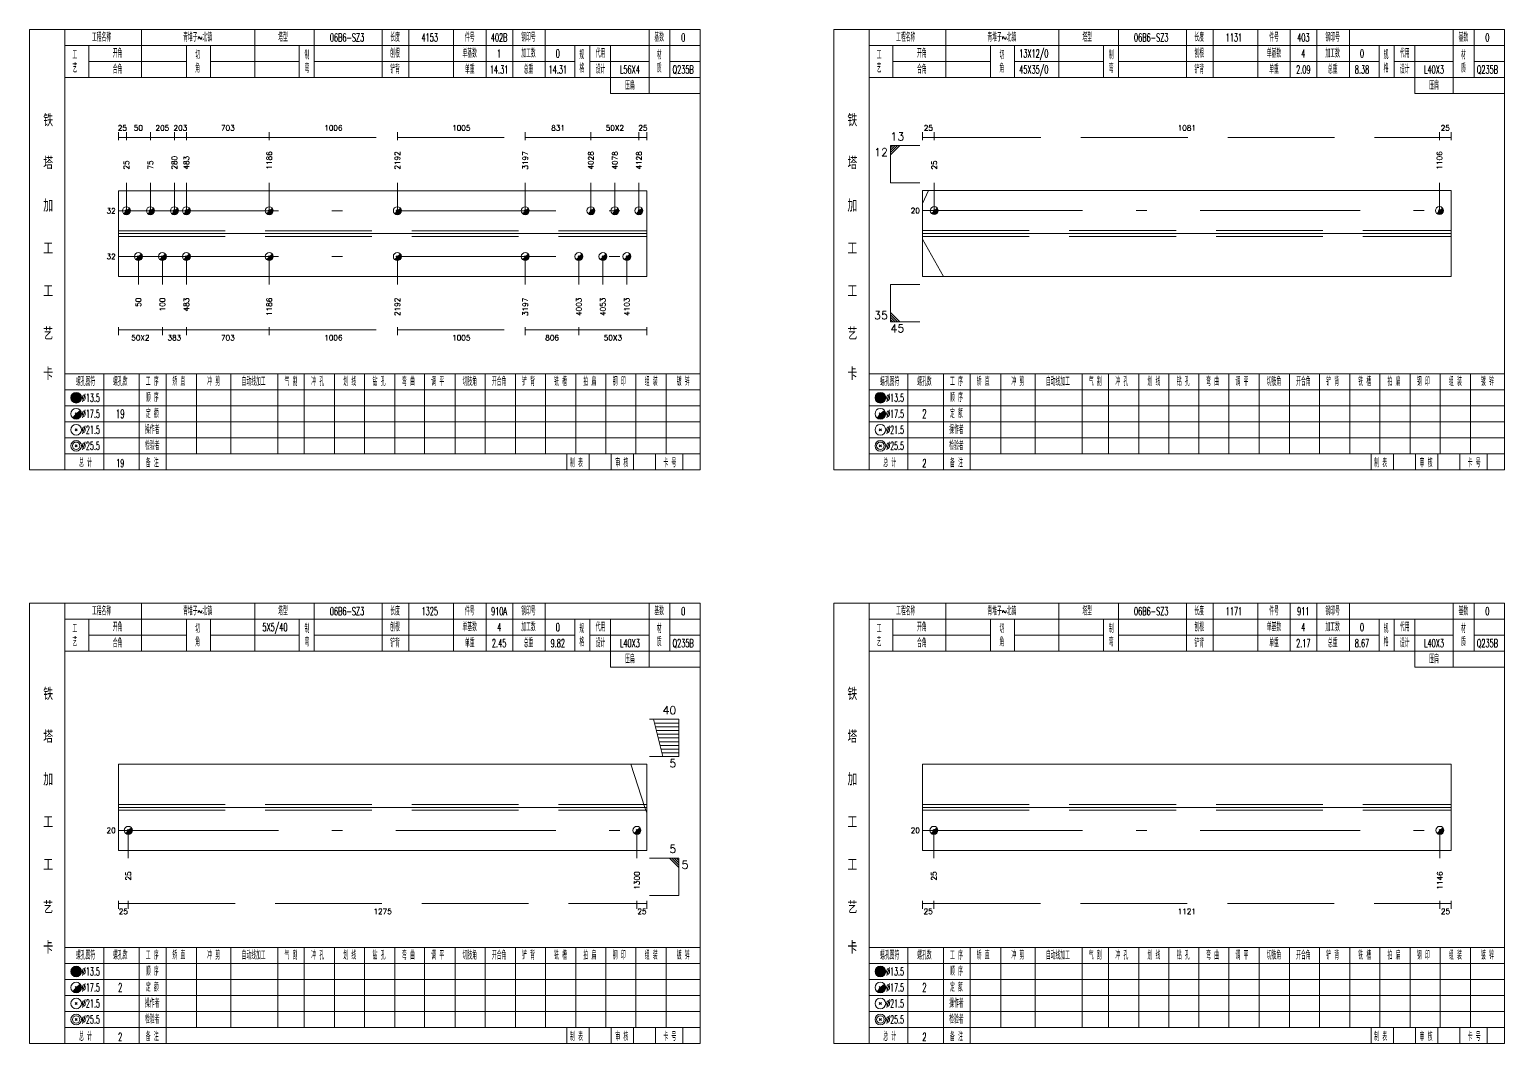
# Model space of a CAD drawing. Extents: x 0 to 30090, y 0 to 380.
# Drawn here: x 11755 to 12307, y 0 to 380 of the extents above; entities that cross this region are included whole.
import ezdxf
from ezdxf.enums import TextEntityAlignment as Align

# ---------------------------------------------------------------- set-up
doc = ezdxf.new("R2010")
doc.units = 0
doc.header["$LTSCALE"] = 20
doc.header["$MEASUREMENT"] = 0
doc.linetypes.add('一点画线', pattern=[5.2, 3, -1, 0.2, -1])
doc.linetypes.add('虚线', pattern=[2.75, 2, -0.75])
doc.layers.get('0').update_dxf_attribs({"linetype": 'CONTINUOUS', "lineweight": 25})
for name, color, linetype, lineweight in [('1', 7, 'CONTINUOUS', 25), ('4', 7, 'CONTINUOUS', 25), ('5', 7, 'CONTINUOUS', 25)]:
    doc.layers.add(name, color=color, linetype=linetype, lineweight=lineweight)
doc.styles.get("Standard").update_dxf_attribs({"font": 'simplex', "width": 0.7, "bigfont": 'gbhzfs.shx'})

# ---------------------------------------------------------------- blocks, each defined once
blk = doc.blocks.new('孔17.5')
at = {"layer": '5', "color": 7, "linetype": 'Continuous', "lineweight": 13}
for p, q in [((-0.2, -0.2), (0.2, 0.2)), ((-0.2, 0.2), (0.2, -0.2))]:
    blk.add_line(p, q, dxfattribs=at)
blk.add_circle((0, 0), 1, dxfattribs=at)
for radius in [0.9, 0.8, 0.7, 0.6, 0.5, 0.4, 0.3, 0.2, 0.1]:
    blk.add_arc((0, 0), radius, 225, 45, dxfattribs=at)

msp = doc.modelspace()

# ---------------------------------------------------------------- linework, layer by layer
at = {"color": 8, "linetype": '虚线', "lineweight": 9}
for p, q in [((11787.9, 338.5), (11787.9, 341.5)), ((11787.9, 339.5), (11790.9, 339.5)), ((11790.9, 338.5), (11790.9, 341.5)), ((11790.9, 338.5), (11790.9, 341.5)), ((11790.9, 339.5), (11799.9, 339.5)), ((11799.9, 338.5), (11799.9, 341.5)), ((11799.9, 338.5), (11799.9, 341.5)), ((11799.9, 339.5), (11808.9, 339.5)), ((11808.9, 338.5), (11808.9, 341.5)), ((11808.9, 338.5), (11808.9, 341.5)), ((11808.9, 339.5), (11813.4, 339.5)), ((11813.4, 338.5), (11813.4, 341.5)), ((11813.4, 338.5), (11813.4, 341.5)), ((11813.4, 339.5), (11844.47, 339.5)), ((11844.47, 338.5), (11844.47, 341.5)), ((11844.47, 338.5), (11844.47, 341.5)), ((11844.47, 339.5), (11892.46, 339.5)), ((11892.46, 338.5), (11892.46, 341.5)), ((11892.46, 338.5), (11892.46, 341.5)), ((11892.46, 339.5), (11940.4, 339.5)), ((11940.4, 338.5), (11940.4, 341.5)), ((11940.4, 338.5), (11940.4, 341.5)), ((11940.4, 339.5), (11965, 339.5)), ((11965, 338.5), (11965, 341.5)), ((11965, 338.5), (11965, 341.5)), ((11965, 339.5), (11983, 339.5)), ((11983, 338.5), (11983, 341.5)), ((11983, 338.5), (11983, 341.5)), ((11983, 339.5), (11986, 339.5)), ((11986, 338.5), (11986, 341.5)), ((12089.3, 338.5), (12089.3, 341.5)), ((12089.3, 339.5), (12093.68, 339.5)), ((12093.68, 338.5), (12093.68, 341.5)), ((12093.68, 338.5), (12093.68, 341.5)), ((12093.68, 339.5), (12283.02, 339.5)), ((12283.02, 338.5), (12283.02, 341.5)), ((12283.02, 338.5), (12283.02, 341.5)), ((12283.02, 339.5), (12287.4, 339.5)), ((12287.4, 338.5), (12287.4, 341.5)), ((11787.9, 268.5), (11787.9, 265.5)), ((11787.9, 267.5), (11804.4, 267.5)), ((11804.4, 268.5), (11804.4, 265.5)), ((11804.4, 268.5), (11804.4, 265.5)), ((11804.4, 267.5), (11813.4, 267.5)), ((11813.4, 268.5), (11813.4, 265.5)), ((11813.4, 268.5), (11813.4, 265.5)), ((11813.4, 267.5), (11844.47, 267.5)), ((11844.47, 268.5), (11844.47, 265.5)), ((11844.47, 268.5), (11844.47, 265.5)), ((11844.47, 267.5), (11892.46, 267.5)), ((11892.46, 268.5), (11892.46, 265.5)), ((11892.46, 268.5), (11892.46, 265.5)), ((11892.46, 267.5), (11940.4, 267.5)), ((11940.4, 268.5), (11940.4, 265.5)), ((11940.4, 268.5), (11940.4, 265.5)), ((11940.4, 267.5), (11960.5, 267.5)), ((11960.5, 268.5), (11960.5, 265.5)), ((11960.5, 268.5), (11960.5, 265.5)), ((11960.5, 267.5), (11986, 267.5)), ((11986, 268.5), (11986, 265.5)), ((11787.9, 53.5), (11787.9, 50.5)), ((11787.9, 52.5), (11791.64, 52.5)), ((11791.64, 53.5), (11791.64, 50.5)), ((11791.64, 53.5), (11791.64, 50.5)), ((11791.64, 52.5), (11982.26, 52.5)), ((11982.26, 53.5), (11982.26, 50.5)), ((11982.26, 53.5), (11982.26, 50.5)), ((11982.26, 52.5), (11986, 52.5)), ((11986, 53.5), (11986, 50.5)), ((12089.3, 53.5), (12089.3, 50.5)), ((12089.3, 52.5), (12093.53, 52.5)), ((12093.53, 53.5), (12093.53, 50.5)), ((12093.53, 53.5), (12093.53, 50.5)), ((12093.53, 52.5), (12283.17, 52.5)), ((12283.17, 53.5), (12283.17, 50.5)), ((12283.17, 53.5), (12283.17, 50.5)), ((12283.17, 52.5), (12287.4, 52.5)), ((12287.4, 53.5), (12287.4, 50.5))]:
    msp.add_line(p, q, dxfattribs=at)
at = {"color": 7, "linetype": 'Continuous', "lineweight": 13}
for p, q in [((12077.3, 336.5), (12088.3, 336.5)), ((12077.3, 322.5), (12077.3, 336.5)), ((12078.17, 336.5), (12077.3, 335.62)), ((12079.05, 336.5), (12077.3, 334.75)), ((12079.92, 336.5), (12077.3, 333.88)), ((12080.8, 336.5), (12077.3, 333)), ((11790.9, 312.07), (11790.9, 322.5)), ((11799.9, 312.07), (11799.9, 322.5)), ((11808.9, 312.07), (11808.9, 322.5)), ((11813.4, 312.07), (11813.4, 322.5)), ((11844.47, 312.07), (11844.47, 322.5)), ((11892.46, 312.07), (11892.46, 322.5)), ((11940.4, 312.07), (11940.4, 322.5)), ((11965, 312.07), (11965, 322.5)), ((11974, 312.07), (11974, 322.5)), ((11983, 312.07), (11983, 322.5)), ((12077.3, 322.5), (12088.3, 322.5)), ((12093.68, 312.12), (12093.68, 322.5)), ((12283.02, 312.12), (12283.02, 322.5)), ((12089.3, 314.79), (12091.58, 319.62)), ((12089.3, 301.48), (12097.18, 287.38)), ((11795.4, 294.93), (11795.4, 284.5)), ((11804.4, 294.93), (11804.4, 284.5)), ((11813.4, 294.93), (11813.4, 284.5)), ((11844.47, 294.93), (11844.47, 284.5)), ((11892.46, 294.93), (11892.46, 284.5)), ((11940.4, 294.93), (11940.4, 284.5)), ((11960.5, 294.93), (11960.5, 284.5)), ((11969.5, 294.93), (11969.5, 284.5)), ((11978.5, 294.93), (11978.5, 284.5)), ((12077.3, 284.5), (12088.3, 284.5)), ((12077.3, 284.5), (12077.3, 270.5)), ((12080.8, 270.5), (12077.3, 274)), ((12079.92, 270.5), (12077.3, 273.12)), ((12079.05, 270.5), (12077.3, 272.25)), ((12078.17, 270.5), (12077.3, 271.38)), ((12077.3, 270.5), (12088.3, 270.5)), ((11998, 121.5), (11987, 121.5)), ((11992, 107.5), (11988.5, 121.5)), ((11998, 120.1), (11988.85, 120.1)), ((11998, 118.7), (11989.2, 118.7)), ((11998, 117.3), (11989.55, 117.3)), ((11998, 107.5), (11998, 121.5)), ((11998, 115.9), (11989.9, 115.9)), ((11998, 114.5), (11990.25, 114.5)), ((11998, 113.1), (11990.6, 113.1)), ((11998, 111.7), (11990.95, 111.7)), ((11998, 107.5), (11987, 107.5)), ((11998, 110.3), (11991.3, 110.3)), ((11998, 108.9), (11991.65, 108.9)), ((11985.25, 88.5), (11980.02, 104.62)), ((11986, 86.48), (11985.25, 88.5)), ((11791.64, 79.88), (11791.64, 69.5)), ((11982.26, 79.88), (11982.26, 69.5)), ((12093.53, 79.88), (12093.53, 69.5)), ((12283.17, 79.88), (12283.17, 69.5)), ((11998, 69.5), (11987, 69.5)), ((11994.5, 69.5), (11998, 66)), ((11995.37, 69.5), (11998, 66.88)), ((11996.25, 69.5), (11998, 67.75)), ((11997.12, 69.5), (11998, 68.62)), ((11998, 69.5), (11998, 55.5)), ((11998, 55.5), (11987, 55.5))]:
    msp.add_line(p, q, dxfattribs=at)
at = {"color": 7, "linetype": 'Continuous', "lineweight": 18}
for p, q in [((11787.9, 319.57), (11787.9, 287.43)), ((11787.9, 319.57), (11986, 319.57)), ((11986, 319.57), (11986, 287.43)), ((12089.3, 319.62), (12089.3, 287.38)), ((12089.3, 319.62), (12287.4, 319.62)), ((12287.4, 319.62), (12287.4, 287.38)), ((11787.9, 303.5), (11986, 303.5)), ((12089.3, 303.5), (12287.4, 303.5)), ((11787.9, 104.62), (11787.9, 72.38)), ((11787.9, 104.62), (11986, 104.62)), ((11986, 104.62), (11986, 72.38)), ((12089.3, 104.62), (12089.3, 72.38)), ((12089.3, 104.62), (12287.4, 104.62)), ((12287.4, 104.62), (12287.4, 72.38)), ((11787.9, 88.5), (11986, 88.5)), ((12089.3, 88.5), (12287.4, 88.5))]:
    msp.add_line(p, q, dxfattribs=at)
at = {"color": 3, "linetype": '一点画线', "lineweight": 13}
for p, q in [((11787.9, 312.07), (11986, 312.07)), ((12089.3, 312.12), (12287.4, 312.12)), ((11787.9, 294.93), (11986, 294.93)), ((11787.9, 79.88), (11986, 79.88)), ((12089.3, 79.88), (12287.4, 79.88))]:
    msp.add_line(p, q, dxfattribs=at)
at = {"color": 1, "linetype": '虚线', "lineweight": 18}
for p, q in [((11787.9, 304.57), (11986, 304.57)), ((12089.3, 304.62), (12287.4, 304.62)), ((11787.9, 302.43), (11986, 302.43)), ((12089.3, 302.38), (12287.4, 302.38)), ((11787.9, 89.62), (11986, 89.62)), ((12089.3, 89.62), (12287.4, 89.62)), ((11787.9, 87.38), (11986, 87.38)), ((12089.3, 87.38), (12287.4, 87.38))]:
    msp.add_line(p, q, dxfattribs=at)
at = {"layer": '1', "color": 7, "linetype": 'Continuous', "lineweight": 18}
for p, q in [((11787.9, 287.43), (11986, 287.43)), ((12089.3, 287.38), (12287.4, 287.38)), ((11787.9, 72.38), (11986, 72.38)), ((12089.3, 72.38), (12287.4, 72.38))]:
    msp.add_line(p, q, dxfattribs=at)
at = {"layer": '4', "color": 1, "linetype": 'Continuous', "lineweight": 18}
for p, q in [((11767.9, 215), (11767.9, 380)), ((11796.6, 362), (11796.6, 380)), ((11839, 362), (11839, 380)), ((11861.3, 362), (11861.3, 380)), ((11886.8, 362), (11886.8, 380)), ((11896.8, 362), (11896.8, 380)), ((11913.5, 362), (11913.5, 380)), ((11925.7, 362), (11925.7, 380)), ((11935.7, 362), (11935.7, 380)), ((11947.9, 362), (11947.9, 380)), ((11986.8, 356), (11986.8, 380)), ((11994.6, 362), (11994.6, 380)), ((12069.3, 215), (12069.3, 380)), ((12098, 362), (12098, 380)), ((12140.4, 362), (12140.4, 380)), ((12162.7, 362), (12162.7, 380)), ((12188.2, 362), (12188.2, 380)), ((12198.2, 362), (12198.2, 380)), ((12214.9, 362), (12214.9, 380)), ((12227.1, 362), (12227.1, 380)), ((12237.1, 362), (12237.1, 380)), ((12249.3, 362), (12249.3, 380)), ((12288.2, 356), (12288.2, 380)), ((12296, 362), (12296, 380)), ((11767.9, 374), (12006, 374)), ((11776.8, 362), (11776.8, 374)), ((11813.4, 362), (11813.4, 374)), ((11822.4, 362), (11822.4, 374)), ((11855.7, 362), (11855.7, 374)), ((11959, 362), (11959, 374)), ((11964.6, 362), (11964.6, 374)), ((11972.4, 356), (11972.4, 374)), ((12069.3, 374), (12307.4, 374)), ((12078.2, 362), (12078.2, 374)), ((12114.8, 362), (12114.8, 374)), ((12123.8, 362), (12123.8, 374)), ((12157.1, 362), (12157.1, 374)), ((12260.4, 362), (12260.4, 374)), ((12266, 362), (12266, 374)), ((12273.8, 356), (12273.8, 374)), ((11776.8, 368), (11813.4, 368)), ((11822.4, 368), (11855.7, 368)), ((11861.3, 368), (11959, 368)), ((11964.6, 368), (11986.8, 368)), ((11994.6, 368), (12006, 368)), ((12078.2, 368), (12114.8, 368)), ((12123.8, 368), (12157.1, 368)), ((12162.7, 368), (12260.4, 368)), ((12266, 368), (12288.2, 368)), ((12296, 368), (12307.4, 368)), ((11767.9, 362), (12006, 362)), ((12069.3, 362), (12307.4, 362)), ((11972.4, 356), (12006, 356)), ((12273.8, 356), (12307.4, 356)), ((11767.9, 251), (12006, 251)), ((11782.4, 215), (11782.4, 251)), ((11795.7, 215), (11795.7, 251)), ((11805.8, 215), (11805.8, 251)), ((11817.2, 221), (11817.2, 251)), ((11830.1, 221), (11830.1, 251)), ((11847.7, 221), (11847.7, 251)), ((11857.6, 221), (11857.6, 251)), ((11868.9, 221), (11868.9, 251)), ((11880.2, 221), (11880.2, 251)), ((11891.5, 221), (11891.5, 251)), ((11902.7, 221), (11902.7, 251)), ((11914.1, 221), (11914.1, 251)), ((11925.4, 221), (11925.4, 251)), ((11936.7, 221), (11936.7, 251)), ((11948, 221), (11948, 251)), ((11959.3, 221), (11959.3, 251)), ((11970.6, 221), (11970.6, 251)), ((11981.9, 221), (11981.9, 251)), ((11993.2, 221), (11993.2, 251)), ((12069.3, 251), (12307.4, 251)), ((12083.8, 215), (12083.8, 251)), ((12097.1, 215), (12097.1, 251)), ((12107.2, 215), (12107.2, 251)), ((12118.6, 221), (12118.6, 251)), ((12131.5, 221), (12131.5, 251)), ((12149.1, 221), (12149.1, 251)), ((12159, 221), (12159, 251)), ((12170.3, 221), (12170.3, 251)), ((12181.6, 221), (12181.6, 251)), ((12192.9, 221), (12192.9, 251)), ((12204.1, 221), (12204.1, 251)), ((12215.5, 221), (12215.5, 251)), ((12226.8, 221), (12226.8, 251)), ((12238.1, 221), (12238.1, 251)), ((12249.4, 221), (12249.4, 251)), ((12260.7, 221), (12260.7, 251)), ((12272, 221), (12272, 251)), ((12283.3, 221), (12283.3, 251)), ((12294.6, 221), (12294.6, 251)), ((11767.9, 245), (12006, 245)), ((12069.3, 245), (12307.4, 245)), ((11767.9, 239), (12006, 239)), ((12069.3, 239), (12307.4, 239)), ((11767.9, 233), (12006, 233)), ((12069.3, 233), (12307.4, 233)), ((11767.9, 227), (12006, 227)), ((12069.3, 227), (12307.4, 227)), ((11767.9, 221), (12006, 221)), ((11956, 215), (11956, 221)), ((11964.4, 215), (11964.4, 221)), ((11972.6, 215), (11972.6, 221)), ((11981, 215), (11981, 221)), ((11989.2, 215), (11989.2, 221)), ((11999.5, 215), (11999.5, 221)), ((12069.3, 221), (12307.4, 221)), ((12257.4, 215), (12257.4, 221)), ((12265.8, 215), (12265.8, 221)), ((12274, 215), (12274, 221)), ((12282.4, 215), (12282.4, 221)), ((12290.6, 215), (12290.6, 221)), ((12300.9, 215), (12300.9, 221)), ((11767.9, 0), (11767.9, 165)), ((11796.6, 147), (11796.6, 165)), ((11839, 147), (11839, 165)), ((11861.3, 147), (11861.3, 165)), ((11886.8, 147), (11886.8, 165)), ((11896.8, 147), (11896.8, 165)), ((11913.5, 147), (11913.5, 165)), ((11925.7, 147), (11925.7, 165)), ((11935.7, 147), (11935.7, 165)), ((11947.9, 147), (11947.9, 165)), ((11986.8, 141), (11986.8, 165)), ((11994.6, 147), (11994.6, 165)), ((12069.3, 0), (12069.3, 165)), ((12098, 147), (12098, 165)), ((12140.4, 147), (12140.4, 165)), ((12162.7, 147), (12162.7, 165)), ((12188.2, 147), (12188.2, 165)), ((12198.2, 147), (12198.2, 165)), ((12214.9, 147), (12214.9, 165)), ((12227.1, 147), (12227.1, 165)), ((12237.1, 147), (12237.1, 165)), ((12249.3, 147), (12249.3, 165)), ((12288.2, 141), (12288.2, 165)), ((12296, 147), (12296, 165)), ((11767.9, 159), (12006, 159)), ((11776.8, 147), (11776.8, 159)), ((11813.4, 147), (11813.4, 159)), ((11822.4, 147), (11822.4, 159)), ((11855.7, 147), (11855.7, 159)), ((11959, 147), (11959, 159)), ((11964.6, 147), (11964.6, 159)), ((11972.4, 141), (11972.4, 159)), ((12069.3, 159), (12307.4, 159)), ((12078.2, 147), (12078.2, 159)), ((12114.8, 147), (12114.8, 159)), ((12123.8, 147), (12123.8, 159)), ((12157.1, 147), (12157.1, 159)), ((12260.4, 147), (12260.4, 159)), ((12266, 147), (12266, 159)), ((12273.8, 141), (12273.8, 159)), ((11776.8, 153), (11813.4, 153)), ((11822.4, 153), (11855.7, 153)), ((11861.3, 153), (11959, 153)), ((11964.6, 153), (11986.8, 153)), ((11994.6, 153), (12006, 153)), ((12078.2, 153), (12114.8, 153)), ((12123.8, 153), (12157.1, 153)), ((12162.7, 153), (12260.4, 153)), ((12266, 153), (12288.2, 153)), ((12296, 153), (12307.4, 153)), ((11767.9, 147), (12006, 147)), ((12069.3, 147), (12307.4, 147)), ((11972.4, 141), (12006, 141)), ((12273.8, 141), (12307.4, 141)), ((11767.9, 36), (12006, 36)), ((11782.4, 0), (11782.4, 36)), ((11795.7, 0), (11795.7, 36)), ((11805.8, 0), (11805.8, 36)), ((11817.2, 6), (11817.2, 36)), ((11830.1, 6), (11830.1, 36)), ((11847.7, 6), (11847.7, 36)), ((11857.6, 6), (11857.6, 36)), ((11868.9, 6), (11868.9, 36)), ((11880.2, 6), (11880.2, 36)), ((11891.5, 6), (11891.5, 36)), ((11902.7, 6), (11902.7, 36)), ((11914.1, 6), (11914.1, 36)), ((11925.4, 6), (11925.4, 36)), ((11936.7, 6), (11936.7, 36)), ((11948, 6), (11948, 36)), ((11959.3, 6), (11959.3, 36)), ((11970.6, 6), (11970.6, 36)), ((11981.9, 6), (11981.9, 36)), ((11993.2, 6), (11993.2, 36)), ((12069.3, 36), (12307.4, 36)), ((12083.8, 0), (12083.8, 36)), ((12097.1, 0), (12097.1, 36)), ((12107.2, 0), (12107.2, 36)), ((12118.6, 6), (12118.6, 36)), ((12131.5, 6), (12131.5, 36)), ((12149.1, 6), (12149.1, 36)), ((12159, 6), (12159, 36)), ((12170.3, 6), (12170.3, 36)), ((12181.6, 6), (12181.6, 36)), ((12192.9, 6), (12192.9, 36)), ((12204.1, 6), (12204.1, 36)), ((12215.5, 6), (12215.5, 36)), ((12226.8, 6), (12226.8, 36)), ((12238.1, 6), (12238.1, 36)), ((12249.4, 6), (12249.4, 36)), ((12260.7, 6), (12260.7, 36)), ((12272, 6), (12272, 36)), ((12283.3, 6), (12283.3, 36)), ((12294.6, 6), (12294.6, 36)), ((11767.9, 30), (12006, 30)), ((12069.3, 30), (12307.4, 30)), ((11767.9, 24), (12006, 24)), ((12069.3, 24), (12307.4, 24)), ((11767.9, 18), (12006, 18)), ((12069.3, 18), (12307.4, 18)), ((11767.9, 12), (12006, 12)), ((12069.3, 12), (12307.4, 12)), ((11767.9, 6), (12006, 6)), ((11956, 0), (11956, 6)), ((11964.4, 0), (11964.4, 6)), ((11972.6, 0), (11972.6, 6)), ((11981, 0), (11981, 6)), ((11989.2, 0), (11989.2, 6)), ((11999.5, 0), (11999.5, 6)), ((12069.3, 6), (12307.4, 6)), ((12257.4, 0), (12257.4, 6)), ((12265.8, 0), (12265.8, 6)), ((12274, 0), (12274, 6)), ((12282.4, 0), (12282.4, 6)), ((12290.6, 0), (12290.6, 6)), ((12300.9, 0), (12300.9, 6))]:
    msp.add_line(p, q, dxfattribs=at)
at = {"layer": '4', "color": 7, "linetype": 'Continuous', "lineweight": 13}
for p, q in [((11771.9, 241.8), (11772.3, 242.2)), ((11772.3, 241.8), (11771.9, 242.2)), ((12073.3, 241.8), (12073.7, 242.2)), ((12073.7, 241.8), (12073.3, 242.2)), ((11771.7, 235.6), (11772.5, 236.4)), ((11771.7, 236.4), (11772.5, 235.6)), ((12073.1, 235.6), (12073.9, 236.4)), ((12073.1, 236.4), (12073.9, 235.6)), ((11771.7, 229.6), (11772.5, 230.4)), ((11771.7, 230.4), (11772.5, 229.6)), ((12073.1, 229.6), (12073.9, 230.4)), ((12073.1, 230.4), (12073.9, 229.6)), ((11771.7, 223.6), (11772.5, 224.4)), ((11771.7, 224.4), (11772.5, 223.6)), ((12073.1, 223.6), (12073.9, 224.4)), ((12073.1, 224.4), (12073.9, 223.6)), ((11771.9, 26.8), (11772.3, 27.2)), ((11772.3, 26.8), (11771.9, 27.2)), ((12073.3, 26.8), (12073.7, 27.2)), ((12073.7, 26.8), (12073.3, 27.2)), ((11771.7, 20.6), (11772.5, 21.4)), ((11771.7, 21.4), (11772.5, 20.6)), ((12073.1, 20.6), (12073.9, 21.4)), ((12073.1, 21.4), (12073.9, 20.6)), ((11771.7, 14.6), (11772.5, 15.4)), ((11771.7, 15.4), (11772.5, 14.6)), ((12073.1, 14.6), (12073.9, 15.4)), ((12073.1, 15.4), (12073.9, 14.6)), ((11771.7, 8.6), (11772.5, 9.4)), ((11771.7, 9.4), (11772.5, 8.6)), ((12073.1, 8.6), (12073.9, 9.4)), ((12073.1, 9.4), (12073.9, 8.6))]:
    msp.add_line(p, q, dxfattribs=at)
at = {"layer": '4', "color": 1, "linetype": 'Continuous', "lineweight": 18}
for points in [[(11754.6, 380), (11754.6, 215), (12006, 215), (12006, 380)], [(12056, 380), (12056, 215), (12307.4, 215), (12307.4, 380)], [(11754.6, 165), (11754.6, 0), (12006, 0), (12006, 165)], [(12056, 165), (12056, 0), (12307.4, 0), (12307.4, 165)]]:
    msp.add_lwpolyline(points, close=True, dxfattribs=at)
at = {"layer": '4', "color": 7, "linetype": 'Continuous', "lineweight": 13}
for centre, radius in [((11772.1, 242), 2), ((11772.1, 242), 1.8), ((11772.1, 242), 1.6), ((11772.1, 242), 1.4), ((12073.5, 242), 2), ((12073.5, 242), 1.8), ((12073.5, 242), 1.6), ((12073.5, 242), 1.4), ((11772.1, 236), 2), ((11772.1, 242), 1.2), ((11772.1, 242), 1), ((11772.1, 242), 0.8), ((11772.1, 242), 0.6), ((11772.1, 242), 0.4), ((11772.1, 242), 0.2), ((12073.5, 236), 2), ((12073.5, 242), 1.2), ((12073.5, 242), 1), ((12073.5, 242), 0.8), ((12073.5, 242), 0.6), ((12073.5, 242), 0.4), ((12073.5, 242), 0.2), ((11772.1, 230), 2), ((12073.5, 230), 2), ((11772.1, 224), 2), ((11772.1, 224), 1.4), ((12073.5, 224), 2), ((12073.5, 224), 1.4), ((11772.1, 27), 2), ((11772.1, 27), 1.8), ((11772.1, 27), 1.6), ((11772.1, 27), 1.4), ((11772.1, 27), 1.2), ((11772.1, 27), 1), ((11772.1, 27), 0.8), ((12073.5, 27), 2), ((12073.5, 27), 1.8), ((12073.5, 27), 1.6), ((12073.5, 27), 1.4), ((12073.5, 27), 1.2), ((12073.5, 27), 1), ((12073.5, 27), 0.8), ((11772.1, 21), 2), ((11772.1, 27), 0.6), ((11772.1, 27), 0.4), ((11772.1, 27), 0.2), ((12073.5, 21), 2), ((12073.5, 27), 0.6), ((12073.5, 27), 0.4), ((12073.5, 27), 0.2), ((11772.1, 15), 2), ((12073.5, 15), 2), ((11772.1, 9), 2), ((11772.1, 9), 1.4), ((12073.5, 9), 2), ((12073.5, 9), 1.4)]:
    msp.add_circle(centre, radius, dxfattribs=at)
for centre, radius in [((11772.1, 236), 1.8), ((11772.1, 236), 1.6), ((11772.1, 236), 1.4), ((11772.1, 236), 1.2), ((11772.1, 236), 1), ((11772.1, 236), 0.8), ((11772.1, 236), 0.6), ((11772.1, 236), 0.4), ((11772.1, 236), 0.2), ((12073.5, 236), 1.8), ((12073.5, 236), 1.6), ((12073.5, 236), 1.4), ((12073.5, 236), 1.2), ((12073.5, 236), 1), ((12073.5, 236), 0.8), ((12073.5, 236), 0.6), ((12073.5, 236), 0.4), ((12073.5, 236), 0.2), ((11772.1, 21), 1.8), ((11772.1, 21), 1.6), ((12073.5, 21), 1.8), ((12073.5, 21), 1.6), ((11772.1, 21), 1.4), ((11772.1, 21), 1.2), ((11772.1, 21), 1), ((11772.1, 21), 0.8), ((11772.1, 21), 0.6), ((11772.1, 21), 0.4), ((11772.1, 21), 0.2), ((12073.5, 21), 1.4), ((12073.5, 21), 1.2), ((12073.5, 21), 1), ((12073.5, 21), 0.8), ((12073.5, 21), 0.6), ((12073.5, 21), 0.4), ((12073.5, 21), 0.2)]:
    msp.add_arc(centre, radius, 225, 45, dxfattribs=at)

# ---------------------------------------------------------------- block references
at = {"color": 7, "linetype": 'Continuous', "lineweight": 13, "xscale": 1.5, "yscale": 1.5, "zscale": 1.5}
for p in [(11790.9, 312.07), (11799.9, 312.07), (11808.9, 312.07), (11813.4, 312.07), (11844.47, 312.07), (11892.46, 312.07), (11940.4, 312.07), (11965, 312.07), (11974, 312.07), (11983, 312.07), (12093.68, 312.12), (12283.02, 312.12)]:
    msp.add_blockref('孔17.5', p, dxfattribs=at)
at = {"layer": '1', "color": 7, "linetype": 'Continuous', "lineweight": 13, "xscale": 1.5, "yscale": 1.5, "zscale": 1.5}
for p in [(11795.4, 294.93), (11804.4, 294.93), (11813.4, 294.93), (11844.47, 294.93), (11892.46, 294.93), (11940.4, 294.93), (11960.5, 294.93), (11969.5, 294.93), (11978.5, 294.93), (11791.64, 79.88), (11982.26, 79.88), (12093.53, 79.88), (12283.17, 79.88)]:
    msp.add_blockref('孔17.5', p, dxfattribs=at)

# ---------------------------------------------------------------- texts
at = {"color": 8, "linetype": 'Continuous', "lineweight": 9}
for s, p in [('25', (11789.4, 341.5)), ('50', (11795.4, 341.5)), ('205', (11804.4, 341.5)), ('203', (11811.15, 341.5)), ('703', (11828.94, 341.5)), ('1006', (11868.47, 341.5)), ('1005', (11916.43, 341.5)), ('831', (11952.7, 341.5)), ('50X2', (11974, 341.5)), ('25', (11984.5, 341.5)), ('25', (12091.49, 341.5)), ('1081', (12188.35, 341.5)), ('25', (12285.21, 341.5))]:
    msp.add_text(s, height=2, dxfattribs=at).set_placement(p, align=Align.BOTTOM_CENTER)
at = {"color": 7, "linetype": 'Continuous', "lineweight": 13}
msp.add_text('13', height=3, dxfattribs=at).set_placement((12077.3, 337.5), align=Align.BOTTOM_LEFT)
for s, p in [('280', (11808.9, 327.5)), ('483', (11813.4, 327.5)), ('1186', (11844.47, 327.5)), ('2192', (11892.46, 327.5)), ('3197', (11940.4, 327.5)), ('4028', (11965, 327.5)), ('4078', (11974, 327.5)), ('4128', (11983, 327.5)), ('1106', (12283.02, 327.5)), ('25', (11790.9, 327.5)), ('75', (11799.9, 327.5)), ('25', (12093.68, 327.5))]:
    msp.add_text(s, height=2, rotation=90, dxfattribs=at).set_placement(p, align=Align.MIDDLE_LEFT)
for s, p in [('12', (12076.3, 335.5)), ('5', (11997, 106.5))]:
    msp.add_text(s, height=3, dxfattribs=at).set_placement(p, align=Align.TOP_RIGHT)
for s, p in [('32', (11786.9, 312.07)), ('20', (12088.3, 312.12)), ('32', (11786.9, 294.93)), ('20', (11786.9, 79.88)), ('20', (12088.3, 79.88))]:
    msp.add_text(s, height=2, dxfattribs=at).set_placement(p, align=Align.MIDDLE_RIGHT)
for s, p in [('35', (12076.3, 270.5)), ('40', (11997, 122.5)), ('5', (11997, 70.5))]:
    msp.add_text(s, height=3, dxfattribs=at).set_placement(p, align=Align.BOTTOM_RIGHT)
at = {"color": 8, "linetype": 'Continuous', "lineweight": 9}
for s, p in [('50X2', (11796.15, 265.5)), ('383', (11808.9, 265.5)), ('703', (11828.94, 265.5)), ('1006', (11868.47, 265.5)), ('1005', (11916.43, 265.5)), ('806', (11950.45, 265.5)), ('50X3', (11973.25, 265.5)), ('25', (11789.77, 50.5)), ('1275', (11886.95, 50.5)), ('25', (11984.13, 50.5)), ('25', (12091.41, 50.5)), ('1121', (12188.35, 50.5)), ('25', (12285.29, 50.5))]:
    msp.add_text(s, height=2, dxfattribs=at).set_placement(p, align=Align.TOP_CENTER)
at = {"color": 7, "linetype": 'Continuous', "lineweight": 13}
for s, p in [('45', (12077.3, 269.5)), ('5', (11999, 68.5))]:
    msp.add_text(s, height=3, dxfattribs=at).set_placement(p, align=Align.TOP_LEFT)
at = {"layer": '1', "color": 7, "linetype": 'Continuous', "lineweight": 13}
for s, p in [('50', (11795.4, 279.5)), ('100', (11804.4, 279.5)), ('483', (11813.4, 279.5)), ('1186', (11844.47, 279.5)), ('2192', (11892.46, 279.5)), ('3197', (11940.4, 279.5)), ('4003', (11960.5, 279.5)), ('4053', (11969.5, 279.5)), ('4103', (11978.5, 279.5)), ('25', (11791.64, 64.5)), ('1300', (11982.26, 64.5)), ('25', (12093.53, 64.5)), ('1146', (12283.17, 64.5))]:
    msp.add_text(s, height=2, rotation=90, dxfattribs=at).set_placement(p, align=Align.MIDDLE_RIGHT)
at = {"layer": '4', "color": 1, "linetype": 'Continuous', "lineweight": 13}
for s, height, width, p in [('工程名称', 3, 0.6, (11781.6, 377)), ('青堆子~北镇', 3, 0.6, (11817.6, 377)), ('塔型', 3, 0.6, (11849.6, 377)), ('06B6-SZ3', 3, 0.6, (11873.6, 377)), ('长度', 3, 0.6, (11891.6, 377)), ('4153', 3, 0.6, (11904.6, 377)), ('件号', 3, 0.6, (11919.6, 377)), ('402B', 3, 0.6, (11930.6, 377)), ('钢印号', 3, 0.6, (11941.6, 377)), ('基数', 3, 0.6, (11990.6, 377)), ('0', 3, 0.6, (11999.6, 377)), ('工程名称', 3, 0.6, (12083, 377)), ('青堆子~北镇', 3, 0.6, (12119, 377)), ('塔型', 3, 0.6, (12151, 377)), ('06B6-SZ3', 3, 0.6, (12175, 377)), ('长度', 3, 0.6, (12193, 377)), ('1131', 3, 0.6, (12206, 377)), ('件号', 3, 0.6, (12221, 377)), ('403', 3, 0.6, (12232, 377)), ('钢印号', 3, 0.6, (12243, 377)), ('基数', 3, 0.6, (12292, 377)), ('0', 3, 0.6, (12301, 377)), ('工', 3, 0.6, (11771.6, 370.4)), ('开角', 3, 0.6, (11787.6, 371)), ('切', 3, 0.6, (11817.6, 370.4)), ('制', 3, 0.6, (11858.6, 370.4)), ('刨根', 3, 0.6, (11891.6, 371)), ('单基数', 3, 0.6, (11919.6, 371)), ('1', 3, 0.6, (11930.6, 371)), ('加工数', 3, 0.6, (11941.6, 371)), ('0', 3, 0.6, (11952.6, 371)), ('规', 3, 0.6, (11961.6, 370.4)), ('代用', 3, 0.6, (11968.6, 371)), ('材', 3, 0.6, (11990.6, 370.4)), ('工', 3, 0.6, (12073, 370.4)), ('开角', 3, 0.6, (12089, 371)), ('切', 3, 0.6, (12119, 370.4)), ('13X12/0', 3, 0.6, (12131, 371)), ('制', 3, 0.6, (12160, 370.4)), ('刨根', 3, 0.6, (12193, 371)), ('单基数', 3, 0.6, (12221, 371)), ('4', 3, 0.6, (12232, 371)), ('加工数', 3, 0.6, (12243, 371)), ('0', 3, 0.6, (12254, 371)), ('规', 3, 0.6, (12263, 370.4)), ('代用', 3, 0.6, (12270, 371)), ('材', 3, 0.6, (12292, 370.4)), ('艺', 3, 0.6, (11771.6, 365.4)), ('合角', 3, 0.6, (11787.6, 365)), ('角', 3, 0.6, (11817.6, 365.4)), ('弯', 3, 0.6, (11858.6, 365.4)), ('铲背', 3, 0.6, (11891.6, 365)), ('单重', 3, 0.6, (11919.6, 365)), ('14.31', 3, 0.6, (11930.6, 365)), ('总重', 3, 0.6, (11941.6, 365)), ('14.31', 3, 0.6, (11952.6, 365)), ('格', 3, 0.6, (11961.6, 365.4)), ('设计', 3, 0.6, (11968.6, 365)), ('L56X4', 3, 0.6, (11979.6, 365)), ('质', 3, 0.6, (11990.6, 365.4)), ('Q235B', 3, 0.6, (11999.6, 365)), ('艺', 3, 0.6, (12073, 365.4)), ('合角', 3, 0.6, (12089, 365)), ('角', 3, 0.6, (12119, 365.4)), ('45X35/0', 3, 0.6, (12131, 365)), ('弯', 3, 0.6, (12160, 365.4)), ('铲背', 3, 0.6, (12193, 365)), ('单重', 3, 0.6, (12221, 365)), ('2.09', 3, 0.6, (12232, 365)), ('总重', 3, 0.6, (12243, 365)), ('8.38', 3, 0.6, (12254, 365)), ('格', 3, 0.6, (12263, 365.4)), ('设计', 3, 0.6, (12270, 365)), ('L40X3', 3, 0.6, (12281, 365)), ('质', 3, 0.6, (12292, 365.4)), ('Q235B', 3, 0.6, (12301, 365)), ('压扁', 3, 0.6, (11979.6, 359)), ('压扁', 3, 0.6, (12281, 359)), ('铁', 4.6, 0.8, (11761.6, 346)), ('铁', 4.6, 0.8, (12063, 346)), ('塔', 4.6, 0.8, (11761.6, 330)), ('塔', 4.6, 0.8, (12063, 330)), ('加', 4.6, 0.8, (11761.6, 314)), ('加', 4.6, 0.8, (12063, 314)), ('工', 4.6, 0.8, (11761.6, 298)), ('工', 4.6, 0.8, (12063, 298)), ('工', 4.6, 0.8, (11761.6, 282)), ('工', 4.6, 0.8, (12063, 282)), ('艺', 4.6, 0.8, (11761.6, 266)), ('艺', 4.6, 0.8, (12063, 266)), ('卡', 4.6, 0.8, (11761.6, 251)), ('螺孔图符', 3, 0.6, (11775.6, 248)), ('螺孔数', 3, 0.6, (11788.6, 248)), ('工 序', 3, 0.6, (11800.6, 248)), ('矫 直', 3, 0.6, (11810.6, 248)), ('冲 剪', 3, 0.6, (11823.6, 248)), ('自动线加工', 3, 0.6, (11838.6, 248)), ('气 割', 3, 0.6, (11852.6, 248)), ('冲 孔', 3, 0.6, (11862.6, 248)), ('划 线', 3, 0.6, (11874.6, 248)), ('钻 孔', 3, 0.6, (11885.6, 248)), ('弯 曲', 3, 0.6, (11896.6, 248)), ('调 平', 3, 0.6, (11907.6, 248)), ('切肢角', 3, 0.6, (11919.6, 248)), ('开合角', 3, 0.6, (11930.6, 248)), ('铲 背', 3, 0.6, (11941.6, 248)), ('铣 槽', 3, 0.6, (11953.6, 248)), ('拍 扁', 3, 0.6, (11964.6, 248)), ('钢 印', 3, 0.6, (11975.6, 248)), ('组 装', 3, 0.6, (11987.6, 248)), ('镀 锌', 3, 0.6, (11999.6, 248)), ('卡', 4.6, 0.8, (12063, 251)), ('螺孔图符', 3, 0.6, (12077, 248)), ('螺孔数', 3, 0.6, (12090, 248)), ('工 序', 3, 0.6, (12102, 248)), ('矫 直', 3, 0.6, (12112, 248)), ('冲 剪', 3, 0.6, (12125, 248)), ('自动线加工', 3, 0.6, (12140, 248)), ('气 割', 3, 0.6, (12154, 248)), ('冲 孔', 3, 0.6, (12164, 248)), ('划 线', 3, 0.6, (12176, 248)), ('钻 孔', 3, 0.6, (12187, 248)), ('弯 曲', 3, 0.6, (12198, 248)), ('调 平', 3, 0.6, (12209, 248)), ('切肢角', 3, 0.6, (12221, 248)), ('开合角', 3, 0.6, (12232, 248)), ('铲 背', 3, 0.6, (12243, 248)), ('铣 槽', 3, 0.6, (12255, 248)), ('拍 扁', 3, 0.6, (12266, 248)), ('钢 印', 3, 0.6, (12277, 248)), ('组 装', 3, 0.6, (12289, 248)), ('镀 锌', 3, 0.6, (12301, 248)), ('%%C13.5', 3, 0.5, (11777.6, 242)), ('顺 序', 3, 0.6, (11800.6, 242)), ('%%C13.5', 3, 0.5, (12079, 242)), ('顺 序', 3, 0.6, (12102, 242)), ('定 额', 3, 0.6, (11800.6, 236)), ('定 额', 3, 0.6, (12102, 236)), ('%%C17.5', 3, 0.5, (11777.6, 236)), ('19', 3.2, 0.6, (11788.6, 236)), ('%%C17.5', 3, 0.5, (12079, 236)), ('2', 3.2, 0.6, (12090, 236)), ('%%C21.5', 3, 0.5, (11777.6, 230)), ('操作者', 3, 0.6, (11800.6, 230)), ('%%C21.5', 3, 0.5, (12079, 230)), ('操作者', 3, 0.6, (12102, 230)), ('%%C25.5', 3, 0.5, (11777.6, 224)), ('检验者', 3, 0.6, (11800.6, 224)), ('%%C25.5', 3, 0.5, (12079, 224)), ('检验者', 3, 0.6, (12102, 224)), ('总 计', 3, 0.6, (11775.6, 217.5)), ('19', 3, 0.6, (11788.6, 217.5)), ('备 注', 3, 0.6, (11800.6, 217.5)), ('制 表', 3, 0.6, (11959.6, 217.5)), ('审 核', 3, 0.6, (11976.6, 217.5)), ('卡 号', 3, 0.6, (11994.6, 217.5)), ('总 计', 3, 0.6, (12077, 217.5)), ('2', 3, 0.6, (12090, 217.5)), ('备 注', 3, 0.6, (12102, 217.5)), ('制 表', 3, 0.6, (12261, 217.5)), ('审 核', 3, 0.6, (12278, 217.5)), ('卡 号', 3, 0.6, (12296, 217.5)), ('工程名称', 3, 0.6, (11781.6, 162)), ('青堆子~北镇', 3, 0.6, (11817.6, 162)), ('塔型', 3, 0.6, (11849.6, 162)), ('06B6-SZ3', 3, 0.6, (11873.6, 162)), ('长度', 3, 0.6, (11891.6, 162)), ('1325', 3, 0.6, (11904.6, 162)), ('件号', 3, 0.6, (11919.6, 162)), ('910A', 3, 0.6, (11930.6, 162)), ('钢印号', 3, 0.6, (11941.6, 162)), ('基数', 3, 0.6, (11990.6, 162)), ('0', 3, 0.6, (11999.6, 162)), ('工程名称', 3, 0.6, (12083, 162)), ('青堆子~北镇', 3, 0.6, (12119, 162)), ('塔型', 3, 0.6, (12151, 162)), ('06B6-SZ3', 3, 0.6, (12175, 162)), ('长度', 3, 0.6, (12193, 162)), ('1171', 3, 0.6, (12206, 162)), ('件号', 3, 0.6, (12221, 162)), ('911', 3, 0.6, (12232, 162)), ('钢印号', 3, 0.6, (12243, 162)), ('基数', 3, 0.6, (12292, 162)), ('0', 3, 0.6, (12301, 162)), ('工', 3, 0.6, (11771.6, 155.4)), ('开角', 3, 0.6, (11787.6, 156)), ('切', 3, 0.6, (11817.6, 155.4)), ('5X5/40', 3, 0.6, (11846.6, 156)), ('制', 3, 0.6, (11858.6, 155.4)), ('刨根', 3, 0.6, (11891.6, 156)), ('单基数', 3, 0.6, (11919.6, 156)), ('4', 3, 0.6, (11930.6, 156)), ('加工数', 3, 0.6, (11941.6, 156)), ('0', 3, 0.6, (11952.6, 156)), ('规', 3, 0.6, (11961.6, 155.4)), ('代用', 3, 0.6, (11968.6, 156)), ('材', 3, 0.6, (11990.6, 155.4)), ('工', 3, 0.6, (12073, 155.4)), ('开角', 3, 0.6, (12089, 156)), ('切', 3, 0.6, (12119, 155.4)), ('制', 3, 0.6, (12160, 155.4)), ('刨根', 3, 0.6, (12193, 156)), ('单基数', 3, 0.6, (12221, 156)), ('4', 3, 0.6, (12232, 156)), ('加工数', 3, 0.6, (12243, 156)), ('0', 3, 0.6, (12254, 156)), ('规', 3, 0.6, (12263, 155.4)), ('代用', 3, 0.6, (12270, 156)), ('材', 3, 0.6, (12292, 155.4)), ('艺', 3, 0.6, (11771.6, 150.4)), ('合角', 3, 0.6, (11787.6, 150)), ('角', 3, 0.6, (11817.6, 150.4)), ('弯', 3, 0.6, (11858.6, 150.4)), ('铲背', 3, 0.6, (11891.6, 150)), ('单重', 3, 0.6, (11919.6, 150)), ('2.45', 3, 0.6, (11930.6, 150)), ('总重', 3, 0.6, (11941.6, 150)), ('9.82', 3, 0.6, (11952.6, 150)), ('格', 3, 0.6, (11961.6, 150.4)), ('设计', 3, 0.6, (11968.6, 150)), ('L40X3', 3, 0.6, (11979.6, 150)), ('质', 3, 0.6, (11990.6, 150.4)), ('Q235B', 3, 0.6, (11999.6, 150)), ('艺', 3, 0.6, (12073, 150.4)), ('合角', 3, 0.6, (12089, 150)), ('角', 3, 0.6, (12119, 150.4)), ('弯', 3, 0.6, (12160, 150.4)), ('铲背', 3, 0.6, (12193, 150)), ('单重', 3, 0.6, (12221, 150)), ('2.17', 3, 0.6, (12232, 150)), ('总重', 3, 0.6, (12243, 150)), ('8.67', 3, 0.6, (12254, 150)), ('格', 3, 0.6, (12263, 150.4)), ('设计', 3, 0.6, (12270, 150)), ('L40X3', 3, 0.6, (12281, 150)), ('质', 3, 0.6, (12292, 150.4)), ('Q235B', 3, 0.6, (12301, 150)), ('压扁', 3, 0.6, (11979.6, 144)), ('压扁', 3, 0.6, (12281, 144)), ('铁', 4.6, 0.8, (11761.6, 131)), ('铁', 4.6, 0.8, (12063, 131)), ('塔', 4.6, 0.8, (11761.6, 115)), ('塔', 4.6, 0.8, (12063, 115)), ('加', 4.6, 0.8, (11761.6, 99)), ('加', 4.6, 0.8, (12063, 99)), ('工', 4.6, 0.8, (11761.6, 83)), ('工', 4.6, 0.8, (12063, 83)), ('工', 4.6, 0.8, (11761.6, 67)), ('工', 4.6, 0.8, (12063, 67)), ('艺', 4.6, 0.8, (11761.6, 51)), ('艺', 4.6, 0.8, (12063, 51)), ('卡', 4.6, 0.8, (11761.6, 36)), ('卡', 4.6, 0.8, (12063, 36)), ('螺孔图符', 3, 0.6, (11775.6, 33)), ('螺孔数', 3, 0.6, (11788.6, 33)), ('工 序', 3, 0.6, (11800.6, 33)), ('矫 直', 3, 0.6, (11810.6, 33)), ('冲 剪', 3, 0.6, (11823.6, 33)), ('自动线加工', 3, 0.6, (11838.6, 33)), ('气 割', 3, 0.6, (11852.6, 33)), ('冲 孔', 3, 0.6, (11862.6, 33)), ('划 线', 3, 0.6, (11874.6, 33)), ('钻 孔', 3, 0.6, (11885.6, 33)), ('弯 曲', 3, 0.6, (11896.6, 33)), ('调 平', 3, 0.6, (11907.6, 33)), ('切肢角', 3, 0.6, (11919.6, 33)), ('开合角', 3, 0.6, (11930.6, 33)), ('铲 背', 3, 0.6, (11941.6, 33)), ('铣 槽', 3, 0.6, (11953.6, 33)), ('拍 扁', 3, 0.6, (11964.6, 33)), ('钢 印', 3, 0.6, (11975.6, 33)), ('组 装', 3, 0.6, (11987.6, 33)), ('镀 锌', 3, 0.6, (11999.6, 33)), ('螺孔图符', 3, 0.6, (12077, 33)), ('螺孔数', 3, 0.6, (12090, 33)), ('工 序', 3, 0.6, (12102, 33)), ('矫 直', 3, 0.6, (12112, 33)), ('冲 剪', 3, 0.6, (12125, 33)), ('自动线加工', 3, 0.6, (12140, 33)), ('气 割', 3, 0.6, (12154, 33)), ('冲 孔', 3, 0.6, (12164, 33)), ('划 线', 3, 0.6, (12176, 33)), ('钻 孔', 3, 0.6, (12187, 33)), ('弯 曲', 3, 0.6, (12198, 33)), ('调 平', 3, 0.6, (12209, 33)), ('切肢角', 3, 0.6, (12221, 33)), ('开合角', 3, 0.6, (12232, 33)), ('铲 背', 3, 0.6, (12243, 33)), ('铣 槽', 3, 0.6, (12255, 33)), ('拍 扁', 3, 0.6, (12266, 33)), ('钢 印', 3, 0.6, (12277, 33)), ('组 装', 3, 0.6, (12289, 33)), ('镀 锌', 3, 0.6, (12301, 33)), ('%%C13.5', 3, 0.5, (11777.6, 27)), ('顺 序', 3, 0.6, (11800.6, 27)), ('%%C13.5', 3, 0.5, (12079, 27)), ('顺 序', 3, 0.6, (12102, 27)), ('%%C17.5', 3, 0.5, (11777.6, 21)), ('2', 3.2, 0.6, (11788.6, 21)), ('定 额', 3, 0.6, (11800.6, 21)), ('%%C17.5', 3, 0.5, (12079, 21)), ('2', 3.2, 0.6, (12090, 21)), ('定 额', 3, 0.6, (12102, 21)), ('操作者', 3, 0.6, (11800.6, 15)), ('操作者', 3, 0.6, (12102, 15)), ('%%C21.5', 3, 0.5, (11777.6, 15)), ('%%C21.5', 3, 0.5, (12079, 15)), ('%%C25.5', 3, 0.5, (11777.6, 9)), ('检验者', 3, 0.6, (11800.6, 9)), ('%%C25.5', 3, 0.5, (12079, 9)), ('检验者', 3, 0.6, (12102, 9)), ('总 计', 3, 0.6, (11775.6, 2.5)), ('2', 3, 0.6, (11788.6, 2.5)), ('备 注', 3, 0.6, (11800.6, 2.5)), ('制 表', 3, 0.6, (11959.6, 2.5)), ('审 核', 3, 0.6, (11976.6, 2.5)), ('卡 号', 3, 0.6, (11994.6, 2.5)), ('总 计', 3, 0.6, (12077, 2.5)), ('2', 3, 0.6, (12090, 2.5)), ('备 注', 3, 0.6, (12102, 2.5)), ('制 表', 3, 0.6, (12261, 2.5)), ('审 核', 3, 0.6, (12278, 2.5)), ('卡 号', 3, 0.6, (12296, 2.5))]:
    msp.add_text(s, height=height, dxfattribs=dict(at, width=width)).set_placement(p, align=Align.MIDDLE_CENTER)

doc.saveas('drawing.dxf')
